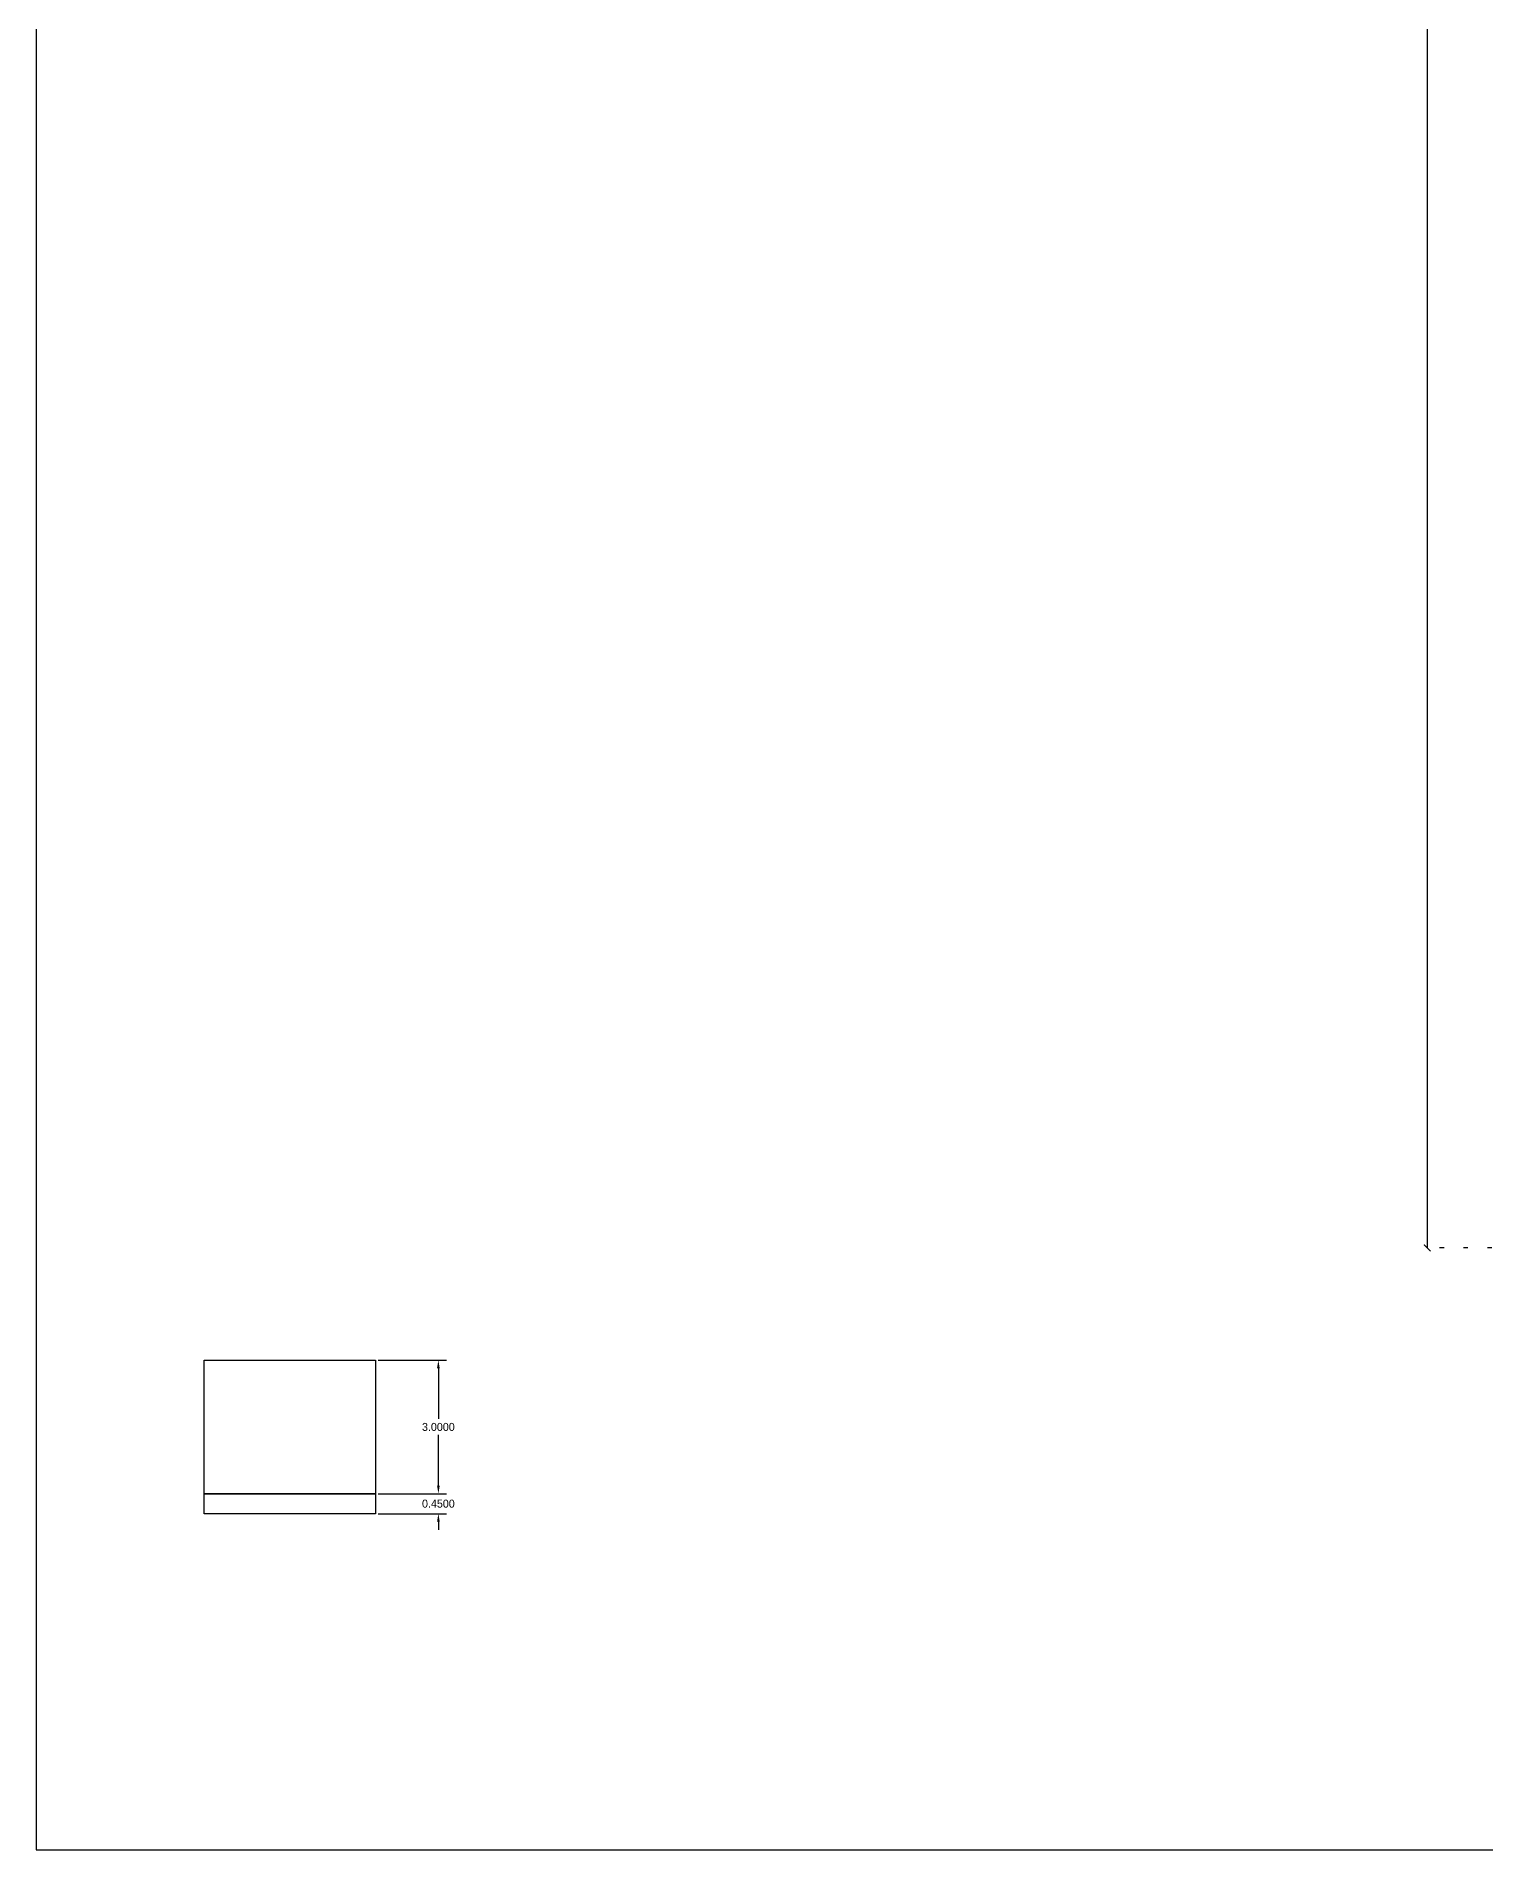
# Model space of a CAD drawing. Header units: metres. Extents: x 1422408 to 2267428, y 4130 to 80428.
# Drawn here: x 2267156.48 to 2267189.09, y 4199.31 to 4240.09 of the extents above; entities that cross this region are included whole.
import ezdxf

# ---------------------------------------------------------------- set-up
doc = ezdxf.new("R2010")
doc.units = ezdxf.units.M
doc.header["$LTSCALE"] = 3.5
doc.header["$MEASUREMENT"] = 0
for name, pattern in [('DOT2', [0.125, 0, -0.125]), ('HIDDEN', [0.375, 0.25, -0.125]), ('PHANTOM2', [1.25, 0.625, -0.125, 0.125, -0.125, 0.125, -0.125])]:
    doc.linetypes.add(name, pattern=pattern)
doc.layers.get('0').update_dxf_attribs({"linetype": 'CONTINUOUS'})
doc.layers.get('DEFPOINTS').update_dxf_attribs({"linetype": 'CONTINUOUS'})
for name, color, linetype in [('BLK_2_HT_OF_BLDG', 5, 'CONTINUOUS'), ('BLK_2_PLINTH_HEIGHT', 7, 'CONTINUOUS'), ('ED', 30, 'CONTINUOUS'), ('WAL', 1, 'CONTINUOUS')]:
    doc.layers.add(name, color=color, linetype=linetype)
doc.styles.add('ID', font='GOTHIC.TTF', dxfattribs={"width": 0.85})
doc.dimstyles.new('1-100-ID', dxfattribs={"dimtxt": 0.3, "dimasz": 0.15, "dimexe": 0.1, "dimexo": 0.06, "dimgap": 0.15, "dimtad": 1, "dimzin": 3, "dimdsep": 46, "dimtxsty": 'ID', "dimblk": 'ARCHTICK', "dimcen": 0, "dimclrd": 252, "dimclre": 252, "dimclrt": 3, "dimadec": 0, "dimazin": 0, "dimtfac": 1, "dimtix": 1, "dimtmove": 2, "dimatfit": 3, "dimldrblk": 'OPEN90', "dimfxl": 0, "dimtolj": 1, "dimtzin": 0, "dimarcsym": 0})
doc.dimstyles.get("Standard").update_dxf_attribs({"dimtxt": 0.18, "dimasz": 0.18, "dimexe": 0.18, "dimexo": 0.0625, "dimgap": 0.09, "dimtad": 0, "dimtih": 1, "dimtoh": 1, "dimdec": 4, "dimzin": 0, "dimdsep": 46, "dimtxsty": 'Standard', "dimcen": 0.09, "dimadec": 0, "dimazin": 0, "dimtfac": 1, "dimtdec": 4, "dimtofl": 0, "dimtmove": 0, "dimatfit": 3, "dimfxl": 1, "dimtolj": 1, "dimtzin": 0, "dimarcsym": 0})

# ---------------------------------------------------------------- blocks, each defined once
blk = doc.blocks.new('_ArchTick')
at = {"color": 0, "linetype": 'ByBlock', "const_width": 0.15}
blk.add_lwpolyline([(-0.5, -0.5), (0.5, 0.5)], dxfattribs=at)
blk = doc.blocks.new('*D288')
at = {"layer": 'DEFPOINTS', "color": 0, "transparency": 16777216}
for p in [(2267189.288, 4273.439), (2267187.774, 4212.842), (2267189.288, 4212.842)]:
    blk.add_point(p, dxfattribs=at)
at = {"layer": 'ED', "color": 252, "linetype": 'DOT2', "lineweight": -2, "transparency": 16777216}
for p, q in [((2267189.228, 4273.439), (2267187.674, 4273.439)), ((2267189.228, 4212.842), (2267187.674, 4212.842))]:
    blk.add_line(p, q, dxfattribs=at)
at = {"layer": 'ED', "color": 252, "lineweight": -2, "transparency": 16777216}
blk.add_line((2267187.774, 4273.439), (2267187.774, 4212.842), dxfattribs=at)
at = {"layer": 'ED', "color": 252, "lineweight": -2, "transparency": 16777216, "xscale": 0.15, "yscale": 0.15, "zscale": 0.15}
for p, rotation in [((2267187.774, 4273.439), 90), ((2267187.774, 4212.842), 270)]:
    blk.add_blockref('_ArchTick', p, dxfattribs=dict(at, rotation=rotation))
at = {"layer": 'ED', "color": 3, "transparency": 16777216, "insert": (2267187.467, 4243.14), "char_height": 0.3, "attachment_point": 5, "rotation": 90, "style": 'ID'}
blk.add_mtext('\\A1;60.60', dxfattribs=at)
blk = doc.blocks.new('_Open90')
at = {"color": 0, "linetype": 'ByBlock', "lineweight": -2}
for p, q in [((0, 0), (-1, 0)), ((-0.5, 0.5), (0, 0)), ((0, 0), (-0.5, -0.5))]:
    blk.add_line(p, q, dxfattribs=at)
blk = doc.blocks.new('*D368')
at = {"layer": 'BLK_2_HT_OF_BLDG', "color": 0, "linetype": 'HIDDEN', "lineweight": -2, "ltscale": 400, "transparency": 16777216}
for p, q in [((2267164.176, 4210.315), (2267165.709, 4210.315)), ((2267164.176, 4207.315), (2267165.709, 4207.315))]:
    blk.add_line(p, q, dxfattribs=at)
at = {"layer": 'BLK_2_HT_OF_BLDG', "color": 0, "linetype": 'PHANTOM2', "lineweight": -2, "ltscale": 400, "transparency": 16777216}
for p, q in [((2267165.529, 4210.135), (2267165.529, 4208.995)), ((2267165.529, 4207.495), (2267165.529, 4208.635))]:
    blk.add_line(p, q, dxfattribs=at)
at = {"layer": 'BLK_2_HT_OF_BLDG', "color": 0, "ltscale": 400, "transparency": 16777216}
for points in [[(2267165.499, 4210.135), (2267165.559, 4210.135), (2267165.529, 4210.315)], [(2267165.499, 4207.495), (2267165.559, 4207.495), (2267165.529, 4207.315)]]:
    blk.add_solid(points, dxfattribs=at)
at = {"layer": 'DEFPOINTS', "color": 0, "ltscale": 400, "transparency": 16777216}
for p in [(2267164.113, 4210.315), (2267165.529, 4210.315), (2267164.113, 4207.315)]:
    blk.add_point(p, dxfattribs=at)
at = {"layer": 'BLK_2_HT_OF_BLDG', "color": 0, "ltscale": 400, "transparency": 16777216, "insert": (2267165.529, 4208.815), "char_height": 0.18, "attachment_point": 5}
blk.add_mtext('\\A1;3.0000', dxfattribs=at)
blk = doc.blocks.new('*D371')
at = {"layer": 'BLK_2_PLINTH_HEIGHT', "color": 0, "linetype": 'PHANTOM2', "lineweight": -2, "ltscale": 400, "transparency": 16777216}
for p, q in [((2267165.529, 4207.495), (2267165.529, 4207.675)), ((2267165.529, 4206.685), (2267165.529, 4206.505))]:
    blk.add_line(p, q, dxfattribs=at)
at = {"layer": 'BLK_2_PLINTH_HEIGHT', "color": 0, "linetype": 'HIDDEN', "lineweight": -2, "ltscale": 400, "transparency": 16777216}
for p, q in [((2267164.176, 4207.315), (2267165.709, 4207.315)), ((2267164.176, 4206.865), (2267165.709, 4206.865))]:
    blk.add_line(p, q, dxfattribs=at)
at = {"layer": 'BLK_2_PLINTH_HEIGHT', "color": 0, "ltscale": 400, "transparency": 16777216}
for points in [[(2267165.499, 4207.495), (2267165.559, 4207.495), (2267165.529, 4207.315)], [(2267165.499, 4206.685), (2267165.559, 4206.685), (2267165.529, 4206.865)]]:
    blk.add_solid(points, dxfattribs=at)
at = {"layer": 'DEFPOINTS', "color": 0, "ltscale": 400, "transparency": 16777216}
for p in [(2267164.113, 4207.315), (2267164.113, 4206.865), (2267165.529, 4206.865)]:
    blk.add_point(p, dxfattribs=at)
at = {"layer": 'BLK_2_PLINTH_HEIGHT', "color": 0, "ltscale": 400, "transparency": 16777216, "insert": (2267165.529, 4207.09), "char_height": 0.18, "attachment_point": 5}
blk.add_mtext('\\A1;0.4500', dxfattribs=at)

msp = doc.modelspace()

# ---------------------------------------------------------------- linework, layer by layer
at = {"ltscale": 400}
for points in [[(2267164.11349, 4207.31513), (2267160.26201, 4207.31513), (2267160.26201, 4210.31513), (2267164.11349, 4210.31513)], [(2267164.11349, 4206.86513), (2267160.26201, 4206.86513), (2267160.26201, 4207.31513), (2267164.11349, 4207.31513)]]:
    msp.add_lwpolyline(points, close=True, dxfattribs=at)
at = {"layer": 'WAL', "linetype": 'Continuous', "ltscale": 0.25}
msp.add_lwpolyline([(2267156.48302, 4331.79971), (2267156.48302, 4199.30817), (2267348.14059, 4199.30817), (2267348.14059, 4331.79971)], close=True, dxfattribs=at)

# ---------------------------------------------------------------- dimensions: what is measured, and where the dimension line sits
at = {"layer": 'BLK_2_HT_OF_BLDG', "ltscale": 400}
dim = msp.add_linear_dim(base=(2267165.52881, 4210.31513), p1=(2267164.11349, 4207.31513), p2=(2267164.11349, 4210.31513), angle=90, dimstyle='Standard', override={"dimfxl": 75, "dimarcsym": 2}, dxfattribs=at)
dim.commit()
dim.dimension.update_dxf_attribs({"geometry": '*D368', "text_midpoint": (2267165.52881, 4208.81513)})
at = {"layer": 'BLK_2_PLINTH_HEIGHT', "ltscale": 400}
dim = msp.add_linear_dim(base=(2267165.52881, 4206.86513), p1=(2267164.11349, 4207.31513), p2=(2267164.11349, 4206.86513), angle=90, dimstyle='Standard', override={"dimfxl": 75, "dimarcsym": 2}, dxfattribs=at)
dim.commit()
dim.dimension.update_dxf_attribs({"geometry": '*D371', "text_midpoint": (2267165.52881, 4207.09013)})
at = {"layer": 'ED'}
dim = msp.add_aligned_dim(p1=(2267189.28774, 4273.43863), p2=(2267189.28774, 4212.84178), distance=-1.51368, dimstyle='1-100-ID', dxfattribs=at)
dim.commit()
dim.dimension.update_dxf_attribs({"geometry": '*D288', "text_midpoint": (2267187.46651, 4243.1402)})

doc.saveas('drawing.dxf')
